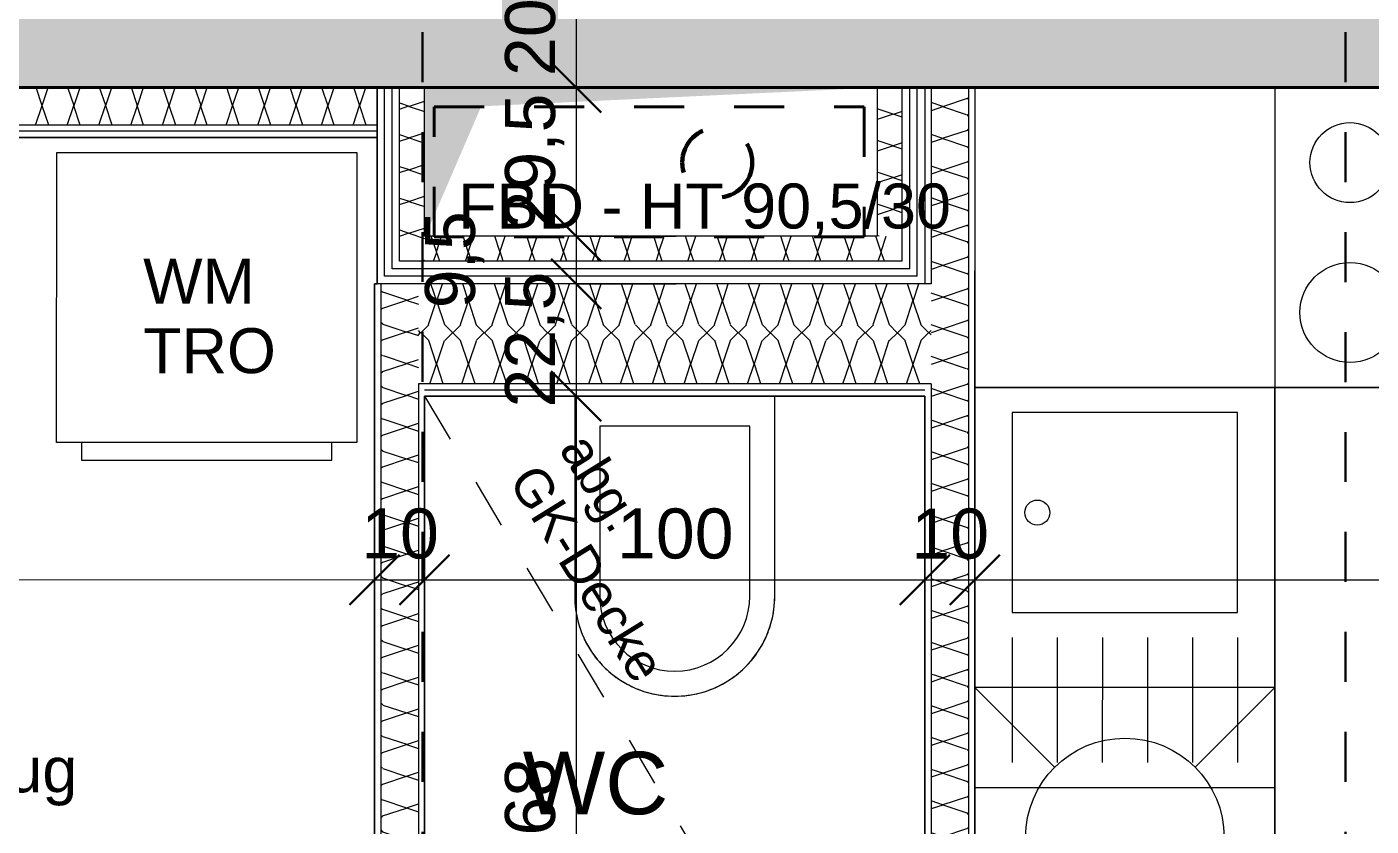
# Model space of a CAD drawing. Header units: metres. Extents: x -67.4 to -19.1, y 43.9 to 93.
# Drawn here: x -47.767 to -45.079, y 78.682 to 80.281 of the extents above; entities that cross this region are included whole.
import ezdxf

# ---------------------------------------------------------------- set-up
doc = ezdxf.new("R2010")
doc.units = ezdxf.units.M
for name, pattern in [('Strich Punkt', [0.015875, 0.00635, -0.004763, 0, -0.004763]), ('Strich Punkt Mittel', [0.015875, 0.00635, -0.004763, 0, -0.004763]), ('Verdeckt', [0.003, 0.002, -0.001]), ('Verdeckt Oben', [0.00225, 0.0015, -0.00075])]:
    doc.linetypes.add(name, pattern=pattern)
for name, color, linetype, lineweight in [('A-DETL-GENF_', 92, 'Continuous', 13), ('A_2D', 7, 'Continuous', 13), ('A_Bemassung-50_', 4, 'Continuous', 9), ('A_Bemassung_', 4, 'Continuous', 9), ('A_Beschriftung_', 7, 'Continuous', 9), ('A_Brandabschnitte', 30, 'Verdeckt', 50), ('A_Decken', 8, 'Continuous', 13), ('A_Kanal_SW', 34, 'Strich Punkt', 100), ('A_Moebel', 6, 'Continuous', 13), ('A_Raeume_', 7, 'Continuous', 5), ('A_Raeume_Beschriftung_', 7, 'Continuous', 9), ('A_Raster_', 1, 'Continuous', 9), ('A_Sanitaer', 3, 'Continuous', 13), ('A_Waende', 7, 'Continuous', 13), ('Text', 130, 'Continuous', 9)]:
    doc.layers.add(name, color=color, linetype=linetype, lineweight=lineweight)
doc.styles.add('Arial_2', font='arial.ttf', dxfattribs={"height": 0.09})
doc.styles.add('Arial_3', font='arial.ttf', dxfattribs={"height": 0.125})
doc.styles.add('Arial_5', font='arial.ttf', dxfattribs={"height": 0.1})
doc.styles.add('Arial_7', font='arial.ttf', dxfattribs={"height": 0.075})
doc.dimstyles.new('WGA-Bemaßung_2', dxfattribs={"dimscale": 0.3048, "dimtxt": 0.102026, "dimasz": 0.328084, "dimexe": 0.246063, "dimexo": 0.0625, "dimgap": 0.04101, "dimtad": 1, "dimdec": 1, "dimlfac": 100, "dimrnd": 0.5, "dimdsep": 46, "dimtxsty": 'Arial_5', "dimblk1": 'OBLIQUE', "dimblk2": 'OBLIQUE', "dimsah": 1, "dimcen": 0.09, "dimdle": 0.246063, "dimazin": 2, "dimtfac": 1, "dimtdec": 4, "dimtix": 1, "dimtmove": 2, "dimatfit": 3, "dimfxl": 0.656168, "dimfxlon": 1, "dimtvp": 1, "dimtolj": 1, "dimtzin": 0, "dimarcsym": 2})
doc.dimstyles.new('WGA-Bemaßung_4', dxfattribs={"dimscale": 0.3048, "dimtxt": 0.102026, "dimasz": 0.328084, "dimexe": 0.246063, "dimexo": 0.0625, "dimgap": 0.04101, "dimtad": 1, "dimdec": 1, "dimlfac": 100, "dimrnd": 0.5, "dimdsep": 46, "dimtxsty": 'Arial_5', "dimblk1": 'OBLIQUE', "dimblk2": 'OBLIQUE', "dimsah": 1, "dimcen": 0.09, "dimdle": 0.246063, "dimazin": 2, "dimtfac": 1, "dimtdec": 4, "dimtix": 1, "dimtmove": 0, "dimatfit": 3, "dimfxl": 0.656168, "dimfxlon": 1, "dimtvp": 1, "dimtolj": 1, "dimtzin": 0, "dimarcsym": 2})

# ---------------------------------------------------------------- blocks, each defined once
blk = doc.blocks.new('Sani_Waschmaschine - 600x600-V90-263_PP_00EG_BT2')
at = {"layer": 'A_Sanitaer'}
for p, q in [((0.0175, 0.0484), (0.0175, 0.0134)), ((0.5175, 0.0484), (0.0175, 0.0484)), ((0.5175, 0.0484), (0.0175, 0.0484)), ((0.5175, 0.0134), (0.5175, 0.0484)), ((-0.0325, 0.0134), (0.5675, 0.0134)), ((-0.0325, -0.5666), (-0.0325, 0.0134)), ((0.0175, 0.0134), (0.5175, 0.0134)), ((0.0175, 0.0134), (0.0238, 0.0134)), ((0.0238, 0.0134), (0.0423, 0.0134)), ((0.0423, 0.0134), (0.0721, 0.0134)), ((0.0721, 0.0134), (0.1116, 0.0134)), ((0.1116, 0.0134), (0.159, 0.0134)), ((0.159, 0.0134), (0.2119, 0.0134)), ((0.2119, 0.0134), (0.2675, 0.0134)), ((0.2675, 0.0134), (0.3231, 0.0134)), ((0.3231, 0.0134), (0.376, 0.0134)), ((0.376, 0.0134), (0.4234, 0.0134)), ((0.4234, 0.0134), (0.463, 0.0134)), ((0.463, 0.0134), (0.4928, 0.0134)), ((0.4928, 0.0134), (0.5112, 0.0134)), ((0.5112, 0.0134), (0.5175, 0.0134)), ((0.5675, 0.0134), (0.5675, -0.5666)), ((0.5675, -0.5666), (-0.0325, -0.5666))]:
    blk.add_line(p, q, dxfattribs=at)
blk = doc.blocks.new('Sani_WC-Wandbasierend - 400x600-V88-263_PP_00EG_BT2')
at = {"layer": 'A_Sanitaer', "lineweight": 5}
for p, q in [((-0.075, 0.5125), (-0.075, 0.1125)), ((-0.075, 0.5125), (-0.075, 0.1125)), ((-0.025, 0.5125), (-0.025, 0.1725)), ((0.275, 0.1725), (0.275, 0.5125)), ((0.325, 0.1125), (0.325, 0.5125)), ((0.325, 0.1125), (0.325, 0.5125)), ((-0.025, 0.1725), (0.275, 0.1725)), ((-0.075, 0.1125), (0.325, 0.1125))]:
    blk.add_line(p, q, dxfattribs=at)
for radius, start, end in [(0.2, 0, 180), (0.2, 101.334, 112.8529), (0.2, 97.6033, 101.334), (0.2, 82.3967, 97.6033), (0.2, 78.666, 82.3967), (0.2, 67.1471, 78.666), (0.2, 118.3339, 128.1952), (0.2, 112.8529, 118.3339), (0.2, 61.6661, 67.1471), (0.2, 51.8048, 61.6661), (0.2, 134.0719, 143.7338), (0.15, 0, 180), (0.2, 128.1952, 134.0719), (0.2, 45.9281, 51.8048), (0.2, 36.2662, 45.9281), (0.2, 143.7338, 149.4915), (0.2, 30.5085, 36.2662), (0.2, 152.2044, 159.851), (0.2, 149.4915, 152.0709), (0.2, 20.149, 30.5085), (0.2, 164.7803, 180), (0.2, 159.851, 164.7803), (0.2, 15.2197, 20.149), (0.2, 0, 15.2197)]:
    blk.add_arc((0.125, 0.5125), radius, start, end, dxfattribs=at)
blk = doc.blocks.new('Sani_Kueche_Zeile - Tiefe_600-V91-263_PP_00EG_BT2')
at = {"layer": 'A_Sanitaer'}
for p, q in [((1.0445, 0.5746), (1.0445, -0.0254)), ((-1.2005, -0.0254), (-1.2005, 0.2089)), ((-0.0005, -0.0254), (-1.2005, -0.0254)), ((0.4445, -0.0254), (-0.0005, -0.0254)), ((1.0445, -0.0254), (0.4445, -0.0254))]:
    blk.add_line(p, q, dxfattribs=at)
blk = doc.blocks.new('Sani_Kueche_Zeile - Tiefe_600-V92-263_PP_00EG_BT2')
at = {"layer": 'A_Sanitaer'}
for p, q in [((-1.2005, -0.0254), (-1.2005, 0.5746)), ((-1.0647, 0.5746), (-0.8005, 0.5746)), ((-0.8005, 0.5746), (-0.0005, 0.5746)), ((-0.0005, 0.5746), (-0.0005, -0.0254)), ((-0.8005, -0.0254), (-1.2005, -0.0254)), ((-0.0005, -0.0254), (-0.8005, -0.0254))]:
    blk.add_line(p, q, dxfattribs=at)
blk = doc.blocks.new('MSys_Kueche_Herd - 600-V98-263_PP_00EG_BT2')
at = {"layer": 'A_Moebel'}
for p, q in [((-0.6005, 0.0254), (-1.2005, 0.0254)), ((-1.2005, 0.0254), (-1.2005, -0.5746)), ((-0.6005, 0.0254), (-1.2005, 0.0254)), ((-1.2005, 0.0254), (-1.2005, -0.5746)), ((-0.6005, -0.5746), (-0.6005, 0.0254)), ((-0.6005, -0.5746), (-0.6005, 0.0254))]:
    blk.add_line(p, q, dxfattribs=at)
for centre, radius in [((-0.7505, -0.1246), 0.1), ((-1.0505, -0.1246), 0.08), ((-1.0505, -0.4246), 0.1), ((-0.7505, -0.4246), 0.08)]:
    blk.add_circle(centre, radius, dxfattribs=at)
blk = doc.blocks.new('MSys_Kueche_Geschirrspueler - 600-5681845-263_PP_00EG_BT2')
at = {"layer": 'A_Moebel'}
for p, q in [((-1.0409, -0.1342), (-1.2005, 0.0254)), ((-0.6005, 0.0254), (-1.2005, 0.0254)), ((-1.2005, 0.0254), (-1.2005, -0.5746)), ((-0.6005, 0.0254), (-0.7601, -0.1342)), ((-0.6005, -0.5746), (-0.6005, 0.0254)), ((-1.0409, -0.415), (-1.2005, -0.5746)), ((-0.6005, -0.5746), (-0.7601, -0.415))]:
    blk.add_line(p, q, dxfattribs=at)
blk.add_circle((-0.9005, -0.2746), 0.1985, dxfattribs=at)
blk = doc.blocks.new('MSys_Kueche_Spuele - 80cm-5680275-263_PP_00EG_BT2')
at = {"layer": 'A_Moebel'}
for p, q in [((-1.2005, 0.0254), (-1.2005, -0.5746)), ((-1.2005, 0.0254), (-1.2005, -0.5746)), ((-0.4005, -0.5746), (-0.4005, 0.0254)), ((-0.9005, -0.0496), (-1.1505, -0.0496)), ((-0.4505, -0.0496), (-0.8505, -0.0496)), ((-0.8505, -0.0496), (-0.8505, -0.4996)), ((-0.4505, -0.4996), (-0.4505, -0.0496)), ((-0.9005, -0.1396), (-1.1505, -0.1396)), ((-0.9005, -0.2296), (-1.1505, -0.2296)), ((-0.9005, -0.3196), (-1.1505, -0.3196)), ((-0.9005, -0.4096), (-1.1505, -0.4096)), ((-0.9005, -0.4996), (-1.1505, -0.4996)), ((-0.8505, -0.4996), (-0.4505, -0.4996)), ((-1.2005, -0.5746), (-0.4005, -0.5746))]:
    blk.add_line(p, q, dxfattribs=at)
blk.add_circle((-0.6505, -0.0996), 0.025, dxfattribs=at)
blk = doc.blocks.new('Symbol_Schatten - Bodendurchbruch_Schatten-11843352-263_PP_00EG_BT2')
at = {"layer": 'A-DETL-GENF_'}
h = blk.add_hatch(color=256, dxfattribs=at)
h.paths.add_polyline_path([(-0.4514, -0.1475), (-0.3394, 0.1125), (0.4525, 0.15), (-0.4525, 0.15), (-0.4525, -0.1475)])
h.paths.add_polyline_path([(-0.0578, 0.15), (-0.0578, 0.15), (0.4524, 0.15)])
blk = doc.blocks.new('DIMBLOCK447-263_PP_00EG_BT2')
at = {"layer": 'A_Bemassung-50_', "lineweight": 35, "transparency": 16777216}
for p, q in [((-46.6687, 80.3591), (-46.7187, 80.4091)), ((-46.6687, 80.3591), (-46.6187, 80.3091)), ((-46.6687, 80.1591), (-46.7187, 80.2091)), ((-46.6687, 80.1591), (-46.6187, 80.1091))]:
    blk.add_line(p, q, dxfattribs=at)
at = {"layer": 'A_Bemassung-50_', "transparency": 16777216}
for p, q in [((-46.6687, 80.3591), (-46.7437, 80.3591)), ((-46.6687, 80.3591), (-46.6687, 80.1591)), ((-46.6687, 80.3591), (-46.4687, 80.3591)), ((-46.6687, 80.1591), (-46.7437, 80.1591)), ((-46.6687, 80.1591), (-46.4687, 80.1591))]:
    blk.add_line(p, q, dxfattribs=at)
at = {"layer": 'A_Bemassung-50_', "color": 0, "transparency": 16777216, "insert": (-46.811, 80.1822), "char_height": 0.1, "width": 0.184588, "attachment_point": 1, "rotation": 90, "line_spacing_factor": 0.941778, "style": 'Arial_5'}
blk.add_mtext('20', dxfattribs=at)
blk = doc.blocks.new('_Oblique')
at = {"color": 0, "linetype": 'ByBlock', "lineweight": -2}
blk.add_line((-0.5, -0.5), (0.5, 0.5), dxfattribs=at)
blk = doc.blocks.new('DIMBLOCK448-263_PP_00EG_BT2')
at = {"layer": 'A_Bemassung-50_', "lineweight": 35, "transparency": 16777216}
for p, q in [((-46.6687, 80.1591), (-46.7187, 80.2091)), ((-46.6687, 80.1591), (-46.6187, 80.1091)), ((-46.6687, 79.8616), (-46.7187, 79.9116)), ((-46.6687, 79.8616), (-46.6187, 79.8116))]:
    blk.add_line(p, q, dxfattribs=at)
at = {"layer": 'A_Bemassung-50_', "transparency": 16777216}
for p, q in [((-46.6687, 80.1591), (-46.7437, 80.1591)), ((-46.6687, 80.1591), (-46.6687, 79.8616)), ((-46.6687, 80.1591), (-46.4687, 80.1591)), ((-46.6687, 79.8616), (-46.7437, 79.8616)), ((-46.6687, 79.8616), (-46.4687, 79.8616))]:
    blk.add_line(p, q, dxfattribs=at)
at = {"layer": 'A_Bemassung-50_', "color": 0, "transparency": 16777216, "insert": (-46.811, 79.8753), "char_height": 0.1, "width": 0.323972, "attachment_point": 1, "rotation": 90, "line_spacing_factor": 0.941778, "style": 'Arial_5'}
blk.add_mtext('29,5', dxfattribs=at)
blk = doc.blocks.new('DIMBLOCK449-263_PP_00EG_BT2')
at = {"layer": 'A_Bemassung-50_', "lineweight": 35, "transparency": 16777216}
for p, q in [((-46.6687, 79.8616), (-46.7187, 79.9116)), ((-46.6687, 79.8616), (-46.6187, 79.8116)), ((-46.6687, 79.7666), (-46.7187, 79.8166)), ((-46.6687, 79.7666), (-46.6187, 79.7166))]:
    blk.add_line(p, q, dxfattribs=at)
at = {"layer": 'A_Bemassung-50_', "transparency": 16777216}
for p, q in [((-46.6687, 79.8616), (-46.7437, 79.8616)), ((-46.6687, 79.8616), (-46.6687, 79.7666)), ((-46.6687, 79.8616), (-46.4687, 79.8616)), ((-46.6687, 79.7666), (-46.7437, 79.7666)), ((-46.6687, 79.7666), (-46.4687, 79.7666))]:
    blk.add_line(p, q, dxfattribs=at)
at = {"layer": 'A_Bemassung-50_', "color": 0, "transparency": 16777216, "insert": (-46.9711, 79.7176), "char_height": 0.1, "width": 0.231677, "attachment_point": 1, "rotation": 90, "line_spacing_factor": 0.941778, "style": 'Arial_5'}
blk.add_mtext('9,5', dxfattribs=at)
blk = doc.blocks.new('DIMBLOCK450-263_PP_00EG_BT2')
at = {"layer": 'A_Bemassung-50_', "lineweight": 35, "transparency": 16777216}
for p, q in [((-46.6687, 79.7666), (-46.7187, 79.8166)), ((-46.6687, 79.7666), (-46.6187, 79.7166)), ((-46.6687, 79.5416), (-46.7187, 79.5916)), ((-46.6687, 79.5416), (-46.6187, 79.4916))]:
    blk.add_line(p, q, dxfattribs=at)
at = {"layer": 'A_Bemassung-50_', "transparency": 16777216}
for p, q in [((-46.6687, 79.7666), (-46.7437, 79.7666)), ((-46.6687, 79.7666), (-46.6687, 79.5416)), ((-46.6687, 79.7666), (-46.4687, 79.7666)), ((-46.6687, 79.5416), (-46.7437, 79.5416)), ((-46.6687, 79.5416), (-46.4687, 79.5416))]:
    blk.add_line(p, q, dxfattribs=at)
at = {"layer": 'A_Bemassung-50_', "color": 0, "transparency": 16777216, "insert": (-46.811, 79.5191), "char_height": 0.1, "width": 0.323972, "attachment_point": 1, "rotation": 90, "line_spacing_factor": 0.941778, "style": 'Arial_5'}
blk.add_mtext('22,5', dxfattribs=at)
blk = doc.blocks.new('DIMBLOCK451-263_PP_00EG_BT2')
at = {"layer": 'A_Bemassung-50_', "lineweight": 35, "transparency": 16777216}
for p, q in [((-46.6687, 79.5416), (-46.7187, 79.5916)), ((-46.6687, 79.5416), (-46.6187, 79.4916)), ((-46.6688, 77.8591), (-46.7188, 77.9091)), ((-46.6688, 77.8591), (-46.6188, 77.8091))]:
    blk.add_line(p, q, dxfattribs=at)
at = {"layer": 'A_Bemassung-50_', "transparency": 16777216}
for p, q in [((-46.6687, 79.5416), (-46.7437, 79.5416)), ((-46.6687, 79.5416), (-46.6688, 77.8591)), ((-46.6687, 79.5416), (-46.4687, 79.5416)), ((-46.6688, 77.8591), (-46.7438, 77.8591)), ((-46.6688, 77.8591), (-46.4688, 77.8591))]:
    blk.add_line(p, q, dxfattribs=at)
at = {"layer": 'A_Bemassung-50_', "color": 0, "transparency": 16777216, "insert": (-46.8111, 78.585), "char_height": 0.1, "width": 0.276883, "attachment_point": 1, "rotation": 90, "line_spacing_factor": 0.941778, "style": 'Arial_5'}
blk.add_mtext('168', dxfattribs=at)
blk = doc.blocks.new('DIMBLOCK568-263_PP_00EG_BT2')
at = {"layer": 'A_Bemassung-50_', "transparency": 16777216}
for p, q in [((-49.4868, 79.1748), (-49.4868, 79.3748)), ((-47.0717, 79.1747), (-47.0717, 79.3747)), ((-49.4868, 79.1748), (-47.0717, 79.1747)), ((-49.4868, 79.1748), (-49.4868, 79.0998)), ((-47.0717, 79.1747), (-47.0717, 79.0997))]:
    blk.add_line(p, q, dxfattribs=at)
at = {"layer": 'A_Bemassung-50_', "lineweight": 35, "transparency": 16777216}
for p, q in [((-49.4868, 79.1748), (-49.4368, 79.2248)), ((-47.0717, 79.1747), (-47.0217, 79.2247)), ((-49.4868, 79.1748), (-49.5368, 79.1248)), ((-47.0717, 79.1747), (-47.1217, 79.1247))]:
    blk.add_line(p, q, dxfattribs=at)
at = {"layer": 'A_Bemassung-50_', "color": 0, "transparency": 16777216, "insert": (-48.4527, 79.3171), "char_height": 0.1, "width": 0.416266, "attachment_point": 1, "rotation": 359.9983, "line_spacing_factor": 0.941778, "style": 'Arial_5'}
blk.add_mtext('241,5', dxfattribs=at)
blk = doc.blocks.new('DIMBLOCK569-263_PP_00EG_BT2')
at = {"layer": 'A_Bemassung-50_', "transparency": 16777216}
for p, q in [((-47.0717, 79.1747), (-47.0717, 79.3747)), ((-46.9717, 79.1747), (-46.9717, 79.3747)), ((-47.0717, 79.1747), (-46.9717, 79.1747)), ((-47.0717, 79.1747), (-47.0717, 79.0997)), ((-46.9717, 79.1747), (-46.9717, 79.0997))]:
    blk.add_line(p, q, dxfattribs=at)
at = {"layer": 'A_Bemassung-50_', "lineweight": 35, "transparency": 16777216}
for p, q in [((-47.0717, 79.1747), (-47.0217, 79.2247)), ((-46.9717, 79.1747), (-46.9217, 79.2247)), ((-47.0717, 79.1747), (-47.1217, 79.1247)), ((-46.9717, 79.1747), (-47.0217, 79.1247))]:
    blk.add_line(p, q, dxfattribs=at)
at = {"layer": 'A_Bemassung-50_', "color": 0, "transparency": 16777216, "insert": (-47.0986, 79.3171), "char_height": 0.1, "width": 0.184588, "attachment_point": 1, "rotation": 359.9983, "line_spacing_factor": 0.941778, "style": 'Arial_5'}
blk.add_mtext('10', dxfattribs=at)
blk = doc.blocks.new('DIMBLOCK570-263_PP_00EG_BT2')
at = {"layer": 'A_Bemassung-50_', "transparency": 16777216}
for p, q in [((-46.9717, 79.1747), (-46.9717, 79.3747)), ((-45.9717, 79.1747), (-45.9717, 79.3747)), ((-46.9717, 79.1747), (-45.9717, 79.1747)), ((-46.9717, 79.1747), (-46.9717, 79.0997)), ((-45.9717, 79.1747), (-45.9717, 79.0997))]:
    blk.add_line(p, q, dxfattribs=at)
at = {"layer": 'A_Bemassung-50_', "lineweight": 35, "transparency": 16777216}
for p, q in [((-46.9717, 79.1747), (-46.9217, 79.2247)), ((-45.9717, 79.1747), (-45.9217, 79.2247)), ((-46.9717, 79.1747), (-47.0217, 79.1247)), ((-45.9717, 79.1747), (-46.0217, 79.1247))]:
    blk.add_line(p, q, dxfattribs=at)
at = {"layer": 'A_Bemassung-50_', "color": 0, "transparency": 16777216, "insert": (-46.5871, 79.3171), "char_height": 0.1, "width": 0.276883, "attachment_point": 1, "rotation": 359.9983, "line_spacing_factor": 0.941778, "style": 'Arial_5'}
blk.add_mtext('100', dxfattribs=at)
blk = doc.blocks.new('DIMBLOCK571-263_PP_00EG_BT2')
at = {"layer": 'A_Bemassung-50_', "transparency": 16777216}
for p, q in [((-45.9717, 79.1747), (-45.9717, 79.3747)), ((-45.8717, 79.1747), (-45.8717, 79.3747)), ((-45.9717, 79.1747), (-45.8717, 79.1747)), ((-45.9717, 79.1747), (-45.9717, 79.0997)), ((-45.8717, 79.1747), (-45.8717, 79.0997))]:
    blk.add_line(p, q, dxfattribs=at)
at = {"layer": 'A_Bemassung-50_', "lineweight": 35, "transparency": 16777216}
for p, q in [((-45.9717, 79.1747), (-45.9217, 79.2247)), ((-45.8717, 79.1747), (-45.8217, 79.2247)), ((-45.9717, 79.1747), (-46.0217, 79.1247)), ((-45.8717, 79.1747), (-45.9217, 79.1247))]:
    blk.add_line(p, q, dxfattribs=at)
at = {"layer": 'A_Bemassung-50_', "color": 0, "transparency": 16777216, "insert": (-45.9986, 79.317), "char_height": 0.1, "width": 0.184588, "attachment_point": 1, "rotation": 359.9983, "line_spacing_factor": 0.941778, "style": 'Arial_5'}
blk.add_mtext('10', dxfattribs=at)
blk = doc.blocks.new('DIMBLOCK572-263_PP_00EG_BT2')
at = {"layer": 'A_Bemassung-50_', "transparency": 16777216}
for p, q in [((-45.8717, 79.1747), (-45.8717, 79.3747)), ((-37.7081, 79.1745), (-37.708, 79.3745)), ((-45.8717, 79.1747), (-37.7081, 79.1745)), ((-45.8717, 79.1747), (-45.8717, 79.0997)), ((-37.7081, 79.1745), (-37.7081, 79.0995))]:
    blk.add_line(p, q, dxfattribs=at)
at = {"layer": 'A_Bemassung-50_', "lineweight": 35, "transparency": 16777216}
for p, q in [((-45.8717, 79.1747), (-45.8217, 79.2247)), ((-37.7081, 79.1745), (-37.6581, 79.2245)), ((-45.8717, 79.1747), (-45.9217, 79.1247)), ((-37.7081, 79.1745), (-37.7581, 79.1245))]:
    blk.add_line(p, q, dxfattribs=at)
at = {"layer": 'A_Bemassung-50_', "color": 0, "transparency": 16777216, "insert": (-41.9633, 79.3169), "char_height": 0.1, "width": 0.416266, "attachment_point": 1, "rotation": 359.9983, "line_spacing_factor": 0.941778, "style": 'Arial_5'}
blk.add_mtext('816,5', dxfattribs=at)

msp = doc.modelspace()

# ---------------------------------------------------------------- hatches: boundary and pattern name
at = {"layer": 'A_Waende', "lineweight": 5}
h = msp.add_hatch(dxfattribs=at)
h.set_pattern_fill('FP_3', color=250, style=0, pattern_type=2)
h.set_pattern_definition([(45, (0, 0), (-0.08980256, 0.08980256), []), (45, (0.0898, 0), (-0.08980256, 0.08980256), [0.0635, -0.03175])])
h.paths.add_polyline_path([(-37.708, 80.1588), (-37.708, 80.3588), (-38.618, 80.3588), (-38.618, 80.1588), (-37.7081, 80.1588)])
h.paths.add_polyline_path([(-39.818, 80.1589), (-39.818, 80.3589), (-41.328, 80.3588), (-41.328, 80.1589), (-40.1059, 80.1589)])
h.paths.add_polyline_path([(-42.528, 80.1589), (-42.528, 80.3589), (-50.148, 80.359), (-50.148, 80.1592), (-42.7114, 80.1589)])
h.paths.add_polyline_path([(-51.348, 80.1592), (-51.348, 80.3592), (-51.833, 80.359), (-51.833, 80.1592), (-51.6176, 80.1592)])
h.paths.add_polyline_path([(-53.033, 80.1593), (-53.033, 80.3593), (-53.988, 80.359), (-53.988, 80.1593), (-53.2621, 80.1593)])
h = msp.add_hatch(dxfattribs=at)
h.set_pattern_fill('FP_132', color=250, angle=-112.36, style=0, pattern_type=2)
h.set_pattern_definition([(44.998, (-48.27637, 80.05902), (0.127012, 0.2539954), [0.02245, -0.15715]), (44.998, (-48.22942, 80.17054), (0.127012, 0.2539954), [0.02245, -0.15715]), (44.998, (-48.2136, 80.05915), (0.1270123, 0.2539954), [0.02245, -0.15715]), (44.998, (-48.16572, 80.17029), (0.1270123, 0.2539954), [0.02245, -0.15715]), (71.563, (-48.260985, 80.0754), (0.1270184, 0.5079932), [0.0502, -0.35141]), (71.563, (-48.244738, 80.12278), (0.1270184, 0.5079932), [0.0502, -0.35141]), (71.563, (-48.19729, 80.07515), (0.1270184, 0.5079932), [0.0502, -0.35141]), (71.563, (-48.181044, 80.12253), (0.1270184, 0.5079932), [0.0502, -0.35141]), (134.998, (-48.2608, 80.17048), (0.1269946, -0.254004), [0.02245, -0.15715]), (134.998, (-48.2136, 80.05915), (0.1269946, -0.254004), [0.02245, -0.15715]), (134.998, (-48.19711, 80.17023), (0.1269946, -0.254004), [0.02245, -0.15715]), (134.998, (-48.14991, 80.0589), (0.1269946, -0.254004), [0.02245, -0.15715]), (108.433, (-48.244738, 80.12278), (0.126983, -0.5080021), [0.0502, -0.35141]), (108.433, (-48.228675, 80.075083), (0.126983, -0.5080021), [0.0502, -0.35141]), (108.433, (-48.181044, 80.12253), (0.126983, -0.5080021), [0.0502, -0.35141]), (108.433, (-48.165906, 80.075214), (0.126983, -0.5080021), [0.0502, -0.35141])])
h.paths.add_polyline_path([(-47.0667, 80.0841), (-47.0667, 80.1591), (-49.4993, 80.1591), (-49.4993, 80.0842), (-47.1075, 80.0841)])
h.paths.add_polyline_path([(-47.9996, 80.159), (-47.9996, 80.159), (-47.9211, 80.159)])
h.paths.add_polyline_path([(-49.4019, 80.159), (-49.4019, 80.159), (-49.3974, 80.159)])
h = msp.add_hatch(dxfattribs=at)
h.set_pattern_fill('FP_127', color=250, angle=-112.36, style=0, pattern_type=2)
h.set_pattern_definition([(315, (-47.06708, 79.962735), (0.253995, -0.127012), [0.02245, -0.15715]), (315, (-46.955935, 79.91485), (0.253995, -0.127012), [0.02245, -0.15715]), (314.998, (-47.06695, 79.89997), (0.253995, -0.127012), [0.02245, -0.15715]), (314.998, (-46.955805, 79.852085), (0.253995, -0.127012), [0.02245, -0.15715]), (341.563, (-47.0507, 79.947348), (0.507993, -0.1270184), [0.0502, -0.35141]), (341.563, (-47.003317, 79.9311), (0.507993, -0.1270184), [0.0502, -0.35141]), (341.563, (-47.05095, 79.883654), (0.507993, -0.1270184), [0.0502, -0.35141]), (341.563, (-47.003567, 79.867407), (0.507993, -0.1270184), [0.0502, -0.35141]), (45, (-46.95562, 79.94716), (-0.254004, -0.126995), [0.02245, -0.15715]), (44.998, (-47.06695, 79.89997), (-0.254004, -0.126995), [0.02245, -0.15715]), (44.998, (-46.95587, 79.88347), (-0.254004, -0.126995), [0.02245, -0.15715]), (44.998, (-47.06627, 79.83589), (-0.254004, -0.126995), [0.02245, -0.15715]), (18.433, (-47.003317, 79.9311), (-0.508002, -0.126983), [0.0502, -0.35141]), (18.433, (-47.051014, 79.91504), (-0.508002, -0.126983), [0.0502, -0.35141]), (18.433, (-47.003567, 79.867407), (-0.508002, -0.126983), [0.0502, -0.35141]), (18.433, (-47.050883, 79.85227), (-0.508002, -0.126983), [0.0502, -0.35141])])
h.paths.add_polyline_path([(-46.9717, 79.8116), (-46.9717, 80.1591), (-47.0217, 80.159), (-47.0217, 79.8116), (-46.9852, 79.8116)])
h.paths.add_polyline_path([(-47.0217, 80.159), (-47.0217, 80.159), (-47.0129, 80.159)])
h = msp.add_hatch(dxfattribs=at)
h.set_pattern_fill('FP_148', color=250, angle=247.64, style=0, pattern_type=2)
h.set_pattern_definition([(135, (-45.97151, 80.01055), (-0.253995, 0.127012), [0.02245, -0.15715]), (135, (-46.083035, 80.05751), (-0.253995, 0.127012), [0.02245, -0.15715]), (135, (-45.97164, 80.07332), (-0.253995, 0.127012), [0.02245, -0.15715]), (134.998, (-46.082785, 80.1212), (-0.253995, 0.127012), [0.02245, -0.15715]), (161.563, (-45.98789, 80.02594), (-0.507993, 0.127018), [0.0502, -0.35141]), (161.563, (-46.035273, 80.042185), (-0.507993, 0.127018), [0.0502, -0.35141]), (161.563, (-45.98764, 80.089632), (-0.507993, 0.1270184), [0.0502, -0.35141]), (161.563, (-46.035023, 80.10588), (-0.507993, 0.1270184), [0.0502, -0.35141]), (225, (-46.08297, 80.02612), (0.254004, 0.126995), [0.02245, -0.15715]), (225, (-45.97164, 80.07332), (0.254004, 0.126995), [0.02245, -0.15715]), (225, (-46.08272, 80.08982), (0.254004, 0.126995), [0.02245, -0.15715]), (224.998, (-45.97139, 80.13701), (0.254004, 0.126995), [0.02245, -0.15715]), (198.433, (-46.035273, 80.042185), (0.508002, 0.126983), [0.0502, -0.35141]), (198.433, (-45.987576, 80.058248), (0.508002, 0.126983), [0.0502, -0.35141]), (198.433, (-46.035023, 80.10588), (0.508002, 0.126983), [0.0502, -0.35141]), (198.433, (-45.987707, 80.121017), (0.508002, 0.126983), [0.0502, -0.35141])])
h.paths.add_polyline_path([(-46.0167, 79.8616), (-46.0167, 79.862), (-46.0167, 80.159), (-46.0667, 80.159), (-46.0667, 79.8616), (-46.0232, 79.8616)])
h = msp.add_hatch(dxfattribs=at)
h.set_pattern_fill('FP_135', color=250, angle=247.64, style=0, pattern_type=2)
h.set_pattern_definition([(134.998, (-45.87189, 79.00938), (-0.2539954, 0.127012), [0.02245, -0.15715]), (134.998, (-45.98304, 79.05726), (-0.2539954, 0.127012), [0.02245, -0.15715]), (134.998, (-45.871645, 79.07307), (-0.2539954, 0.127012), [0.02245, -0.15715]), (134.998, (-45.98317, 79.12003), (-0.2539954, 0.127012), [0.02245, -0.15715]), (161.563, (-45.887347, 79.024384), (-0.5079932, 0.1270184), [0.0502, -0.35141]), (161.563, (-45.935654, 79.04101), (-0.5079932, 0.1270184), [0.0502, -0.35141]), (161.563, (-45.888023, 79.08846), (-0.5079932, 0.1270184), [0.0502, -0.35141]), (161.563, (-45.935404, 79.104705), (-0.5079932, 0.1270184), [0.0502, -0.35141]), (224.998, (-45.98335, 79.02495), (0.254004, 0.1269946), [0.02245, -0.15715]), (224.998, (-45.871645, 79.07307), (0.254004, 0.1269946), [0.02245, -0.15715]), (224.998, (-45.9831, 79.08864), (0.254004, 0.1269946), [0.02245, -0.15715]), (224.998, (-45.87178, 79.13584), (0.254004, 0.1269946), [0.02245, -0.15715]), (198.433, (-45.935654, 79.04101), (0.5080021, 0.126983), [0.0502, -0.35141]), (198.433, (-45.887957, 79.057074), (0.5080021, 0.126983), [0.0502, -0.35141]), (198.433, (-45.935404, 79.104705), (0.5080021, 0.126983), [0.0502, -0.35141]), (198.433, (-45.887708, 79.120768), (0.5080021, 0.126983), [0.0502, -0.35141])])
h.paths.add_polyline_path([(-45.8842, 77.8466), (-45.8842, 80.159), (-45.9592, 80.1589), (-45.9591, 77.8466), (-45.8842, 77.8466)])
h = msp.add_hatch(dxfattribs=at)
h.set_pattern_fill('FP_128', color=250, angle=-112.36, style=0, pattern_type=2)
h.set_pattern_definition([(44.998, (-46.47195, 79.76659), (0.127012, 0.253995), [0.02245, -0.15715]), (44.998, (-46.42407, 79.87773), (0.127012, 0.253995), [0.02245, -0.15715]), (44.998, (-46.40826, 79.76634), (0.127012, 0.253995), [0.02245, -0.15715]), (44.998, (-46.360375, 79.87748), (0.127012, 0.253995), [0.02245, -0.15715]), (71.563, (-46.45564, 79.782583), (0.1270184, 0.5079932), [0.0502, -0.35141]), (71.563, (-46.440316, 79.830346), (0.1270184, 0.5079932), [0.0502, -0.35141]), (71.563, (-46.391944, 79.782334), (0.1270184, 0.5079932), [0.0502, -0.35141]), (71.563, (-46.37662, 79.830096), (0.1270184, 0.5079932), [0.0502, -0.35141]), (134.998, (-46.45545, 79.87766), (0.126995, -0.254004), [0.02245, -0.15715]), (134.998, (-46.40826, 79.76634), (0.126995, -0.254004), [0.02245, -0.15715]), (134.998, (-46.392685, 79.87779), (0.126995, -0.254004), [0.02245, -0.15715]), (134.998, (-46.34456, 79.76609), (0.126995, -0.254004), [0.02245, -0.15715]), (108.433, (-46.440316, 79.830346), (0.126983, -0.508002), [0.0502, -0.35141]), (108.433, (-46.424253, 79.78265), (0.126983, -0.508002), [0.0502, -0.35141]), (108.433, (-46.37662, 79.830096), (0.126983, -0.508002), [0.0502, -0.35141]), (108.433, (-46.36056, 79.7824), (0.126983, -0.508002), [0.0502, -0.35141])])
h.paths.add_polyline_path([(-46.0167, 79.8116), (-46.0167, 79.8616), (-46.9717, 79.8616), (-46.9717, 79.8116), (-46.0262, 79.8116)])
h = msp.add_hatch(dxfattribs=at)
h.set_pattern_fill('FP_131', color=250, angle=-112.36, style=0, pattern_type=2)
h.set_pattern_definition([(314.998, (-47.07179, 78.81309), (0.253995, -0.127012), [0.02245, -0.15715]), (314.998, (-46.96064, 78.76521), (0.253995, -0.127012), [0.02245, -0.15715]), (314.998, (-47.072035, 78.74939), (0.253995, -0.127012), [0.02245, -0.15715]), (314.998, (-46.96089, 78.70151), (0.2539954, -0.127012), [0.02245, -0.15715]), (341.563, (-47.05579, 78.796774), (0.5079932, -0.1270184), [0.0502, -0.35141]), (341.563, (-47.008026, 78.781452), (0.5079932, -0.1270184), [0.0502, -0.35141]), (341.563, (-47.055658, 78.734005), (0.5079932, -0.1270184), [0.0502, -0.35141]), (341.563, (-47.008276, 78.71776), (0.5079932, -0.1270184), [0.0502, -0.35141]), (44.998, (-46.96071, 78.79659), (-0.254004, -0.1269946), [0.02245, -0.15715]), (44.998, (-47.072035, 78.74939), (-0.254004, -0.1269946), [0.02245, -0.15715]), (44.998, (-46.96058, 78.73382), (-0.254004, -0.1269946), [0.02245, -0.15715]), (44.998, (-47.072285, 78.6857), (-0.254004, -0.1269946), [0.02245, -0.15715]), (18.433, (-47.008026, 78.781452), (-0.5080021, -0.126983), [0.0502, -0.35141]), (18.433, (-47.055723, 78.76539), (-0.5080021, -0.126983), [0.0502, -0.35141]), (18.433, (-47.008276, 78.71776), (-0.5080021, -0.126983), [0.0502, -0.35141]), (18.433, (-47.055973, 78.701696), (-0.5080021, -0.126983), [0.0502, -0.35141])])
h.paths.add_polyline_path([(-46.9842, 77.8467), (-46.9842, 79.7666), (-47.0592, 79.7666), (-47.0592, 77.8467), (-47.0219, 77.8467)])
h = msp.add_hatch(dxfattribs=at)
h.set_pattern_fill('FP_133', color=250, angle=-112.36, style=0, pattern_type=2)
h.set_pattern_definition([(44.998, (-46.471545, 79.54151), (0.127012, 0.253995), [0.02245, -0.15715]), (44.998, (-46.42366, 79.65265), (0.127012, 0.253995), [0.02245, -0.15715]), (44.998, (-46.40785, 79.54126), (0.127012, 0.253995), [0.02245, -0.15715]), (44.998, (-46.360895, 79.65278), (0.127012, 0.253995), [0.02245, -0.15715]), (71.563, (-46.456157, 79.557886), (0.1270184, 0.5079932), [0.0502, -0.35141]), (71.563, (-46.43991, 79.60527), (0.1270184, 0.5079932), [0.0502, -0.35141]), (71.563, (-46.392463, 79.557637), (0.1270184, 0.5079932), [0.0502, -0.35141]), (71.563, (-46.376217, 79.60502), (0.1270184, 0.5079932), [0.0502, -0.35141]), (134.998, (-46.45597, 79.652965), (0.126995, -0.254004), [0.02245, -0.15715]), (134.998, (-46.40785, 79.54126), (0.126995, -0.254004), [0.02245, -0.15715]), (134.998, (-46.39228, 79.65272), (0.126995, -0.254004), [0.02245, -0.15715]), (134.998, (-46.34508, 79.54139), (0.126995, -0.254004), [0.02245, -0.15715]), (108.433, (-46.43991, 79.60527), (0.126983, -0.508002), [0.0502, -0.35141]), (108.433, (-46.42385, 79.55757), (0.126983, -0.508002), [0.0502, -0.35141]), (108.433, (-46.376217, 79.60502), (0.126983, -0.508002), [0.0502, -0.35141]), (108.433, (-46.360154, 79.55732), (0.126983, -0.508002), [0.0502, -0.35141])])
h.paths.add_polyline_path([(-45.9717, 79.5666), (-45.9592, 79.5666), (-45.9592, 79.7666), (-46.9842, 79.7666), (-46.9842, 79.5666), (-45.9717, 79.5666)])

# ---------------------------------------------------------------- linework, layer by layer
at = {"layer": 'A_2D', "linetype": 'Verdeckt Oben'}
msp.add_line((-46.9717, 79.5416), (-45.9717, 77.8591), dxfattribs=at)
at = {"layer": 'A_Brandabschnitte'}
for p, q in [((-46.9526, 80.1208), (-46.0926, 80.1208)), ((-46.9526, 79.8608), (-46.9526, 80.1208)), ((-46.0926, 80.1208), (-46.0926, 79.8608)), ((-46.0926, 79.8608), (-46.9526, 79.8608))]:
    msp.add_line(p, q, dxfattribs=at)
at = {"layer": 'A_Decken'}
msp.add_line((-45.8717, 80.159), (-45.8717, 77.7591), dxfattribs=at)
at = {"layer": 'A_Kanal_SW'}
msp.add_circle((-46.3866, 80.0091), 0.07, dxfattribs=at)
at = {"layer": 'A_Raeume_', "flags": 128}
for points in [[(-37.7082, 75.9387), (-37.708, 80.1588), (-45.8717, 80.159), (-45.8717, 79.6541), (-45.8717, 77.8091), (-45.8717, 77.7591), (-45.8717, 77.6561), (-45.8719, 75.9224), (-45.3962, 75.9355), (-45.2707, 75.9389)], [(-47.0667, 79.7666), (-47.0667, 80.0591), (-49.4868, 80.0592), (-49.487, 77.8595), (-47.0717, 77.8592), (-47.0717, 79.7666)], [(-46.9717, 77.8592), (-46.0095, 77.8591), (-45.9717, 77.8591), (-45.9717, 79.5416), (-46.9717, 79.5416)]]:
    msp.add_lwpolyline(points, close=True, dxfattribs=at)
at = {"layer": 'A_Raster_', "linetype": 'Strich Punkt Mittel', "lineweight": 35}
for p, q in [((-46.9759, 85.8702), (-46.9771, 46.5269)), ((-45.1301, 85.8701), (-45.1313, 46.5268))]:
    msp.add_line(p, q, dxfattribs=at)
at = {"layer": 'A_Waende', "color": 50, "lineweight": 50}
msp.add_line((-49.4868, 80.1591), (-42.528, 80.1589), dxfattribs=at)
at = {"layer": 'A_Waende', "color": 250, "lineweight": 5}
for p, q in [((-47.0667, 80.1591), (-49.4019, 80.1592)), ((-47.0667, 80.0841), (-47.0667, 80.1591)), ((-46.9717, 79.8616), (-46.9717, 80.1591)), ((-46.0667, 80.159), (-46.0667, 79.8616)), ((-45.8842, 80.1591), (-45.9592, 80.1591)), ((-46.0667, 79.8616), (-46.9717, 79.8616))]:
    msp.add_line(p, q, dxfattribs=at)
at = {"layer": 'A_Waende'}
for p, q in [((-47.0667, 80.1591), (-47.0667, 79.7666)), ((-47.0217, 79.8116), (-47.0217, 80.1591)), ((-46.0167, 79.8116), (-46.0167, 80.159)), ((-45.9592, 80.1591), (-45.9717, 80.1591)), ((-45.9717, 80.1591), (-45.9717, 79.7666)), ((-45.9592, 80.1591), (-45.9592, 79.7666)), ((-45.8717, 80.1591), (-45.8842, 80.1591)), ((-45.8842, 80.1591), (-45.8842, 77.7716)), ((-45.8717, 80.159), (-45.8717, 80.1591)), ((-47.0667, 80.0841), (-49.4993, 80.0842)), ((-47.0667, 80.0591), (-47.0667, 80.0841)), ((-49.4868, 80.0592), (-47.0667, 80.0591)), ((-46.0167, 79.8116), (-47.0217, 79.8116)), ((-45.9592, 79.7666), (-47.0717, 79.7666)), ((-47.0717, 79.7666), (-47.0717, 77.8592)), ((-47.0592, 79.7666), (-47.0592, 77.8467)), ((-46.9842, 79.5666), (-46.9842, 77.8467)), ((-45.9592, 79.5666), (-46.9842, 79.5666)), ((-45.9592, 79.5666), (-45.9592, 77.8466)), ((-46.9717, 77.8592), (-46.9717, 79.5416)), ((-46.9717, 79.5416), (-45.9717, 79.5416)), ((-45.9717, 79.5416), (-45.9717, 77.8591))]:
    msp.add_line(p, q, dxfattribs=at)
at = {"layer": 'A_Waende', "lineweight": 18}
for p, q in [((-47.0517, 79.7816), (-47.0517, 80.1591)), ((-47.0367, 79.7966), (-47.0367, 80.1591)), ((-46.0017, 79.7966), (-46.0017, 80.159)), ((-45.9867, 79.7816), (-45.9867, 80.159)), ((-47.0667, 80.0716), (-49.4868, 80.0717)), ((-45.9867, 79.7816), (-47.0517, 79.7816)), ((-46.0017, 79.7966), (-47.0367, 79.7966)), ((-45.9717, 79.5541), (-46.9717, 79.5541))]:
    msp.add_line(p, q, dxfattribs=at)

# ---------------------------------------------------------------- block references
at = {"layer": 'A_2D', "rotation": 359.9982758785824}
msp.add_blockref('Symbol_Schatten - Bodendurchbruch_Schatten-11843352-263_PP_00EG_BT2', (-46.5192, 80.0091), dxfattribs=at)
at = {"layer": 'A_Moebel'}
for name, p, rotation in [('MSys_Kueche_Herd - 600-V98-263_PP_00EG_BT2', (-45.8721, 79.5845), 179.9982758785824), ('MSys_Kueche_Spuele - 80cm-5680275-263_PP_00EG_BT2', (-45.8463, 79.9595), 89.99827587845444), ('MSys_Kueche_Geschirrspueler - 600-5681845-263_PP_00EG_BT2', (-45.2971, 77.7586), 269.9982758784547)]:
    msp.add_blockref(name, p, dxfattribs=dict(at, rotation=rotation))
at = {"layer": 'A_Sanitaer'}
for name, p, rotation in [('Sani_Kueche_Zeile - Tiefe_600-V91-263_PP_00EG_BT2', (-44.6712, 79.5844), 359.998275878371), ('Sani_Waschmaschine - 600x600-V90-263_PP_00EG_BT2', (-47.14, 79.4624), 179.9941082324019), ('Sani_Kueche_Zeile - Tiefe_600-V92-263_PP_00EG_BT2', (-45.2971, 79.5595), 89.99827587845475), ('Sani_WC-Wandbasierend - 400x600-V88-263_PP_00EG_BT2', (-46.3467, 79.6541), 179.9982758785824)]:
    msp.add_blockref(name, p, dxfattribs=dict(at, rotation=rotation))

# ---------------------------------------------------------------- texts
at = {"layer": 'A_Beschriftung_', "insert": (-46.9045, 79.9672), "char_height": 0.09, "width": 1.170464, "attachment_point": 1, "style": 'Arial_2'}
msp.add_mtext('FBD - HT 90,5/30', dxfattribs=at)
at = {"layer": 'A_Raeume_Beschriftung_', "attachment_point": 1}
for s, insert, char_height, width, style in [('Feinsteinzeug', (-48.4488, 78.8393), 0.09, 0.909915, 'Arial_2'), ('WC', (-46.7755, 78.8304), 0.125, 0.360759, 'Arial_3')]:
    msp.add_mtext(s, dxfattribs=dict(at, insert=insert, char_height=char_height, width=width, style=style))
at = {"layer": 'Text', "color": 7, "char_height": 0.09, "attachment_point": 1, "style": 'Arial_2'}
for s, insert, width in [('WM', (-47.5345, 79.8167), 0.276582), ('TRO', (-47.5345, 79.6778), 0.316667)]:
    msp.add_mtext(s, dxfattribs=dict(at, insert=insert, width=width))
at = {"layer": 'Text', "color": 7, "char_height": 0.075, "attachment_point": 1, "rotation": 301.8258, "style": 'Arial_7'}
for s, insert, width in [('abg. ', (-46.6406, 79.4753), 0.276582), ('GK-Decke', (-46.7418, 79.4125), 0.585232)]:
    msp.add_mtext(s, dxfattribs=dict(at, insert=insert, width=width))

# ---------------------------------------------------------------- dimensions: what is measured, and where the dimension line sits
at = {"layer": 'A_Bemassung_'}
for base, p1, p2, angle, override, picture, middle in [((-46.6687, 80.1591), (-46.4687, 80.3591), (-46.4687, 80.1591), 89.9983, {"dimpost": '<>', "dimfxl": 0.2}, 'DIMBLOCK447-263_PP_00EG_BT2', (-46.7323, 80.2591)), ((-46.66871, 79.86161), (-46.4687, 80.15906), (-46.46871, 79.8616), 89.99828, {"dimpost": '<>', "dimfxl": 0.297458}, 'DIMBLOCK448-263_PP_00EG_BT2', (-46.73226, 80.01034)), ((-46.6687, 79.5416), (-46.4687, 79.7666), (-46.4687, 79.5416), 89.9983, {"dimpost": '<>', "dimfxl": 0.225}, 'DIMBLOCK450-263_PP_00EG_BT2', (-46.7323, 79.6541)), ((-46.66877, 77.85911), (-46.46872, 79.5416), (-46.46877, 77.85911), 89.99828, {"dimpost": '<>', "dimfxl": 1.682493}, 'DIMBLOCK451-263_PP_00EG_BT2', (-46.7323, 78.70036)), ((-47.0717, 79.1747), (-49.4868, 79.3748), (-47.0717, 79.3747), 359.9983, {"dimpost": '<>', "dimfxl": 2.415131}, 'DIMBLOCK568-263_PP_00EG_BT2', (-48.2793, 79.2383)), ((-46.9717, 79.1747), (-47.0717, 79.3747), (-46.9717, 79.3747), 359.9983, {"dimpost": '<>', "dimfxl": 0.1}, 'DIMBLOCK569-263_PP_00EG_BT2', (-47.0217, 79.2383)), ((-45.9717, 79.1747), (-46.9717, 79.3747), (-45.9717, 79.3747), 359.9983, {"dimpost": '<>', "dimfxl": 1}, 'DIMBLOCK570-263_PP_00EG_BT2', (-46.4717, 79.2383)), ((-45.8717, 79.1747), (-45.9717, 79.3747), (-45.8717, 79.3747), 359.9983, {"dimpost": '<>', "dimfxl": 0.1}, 'DIMBLOCK571-263_PP_00EG_BT2', (-45.9217, 79.2383)), ((-37.7081, 79.1745), (-45.8717, 79.3747), (-37.708, 79.3745), 359.9983, {"dimpost": '<>', "dimfxl": 8.163639}, 'DIMBLOCK572-263_PP_00EG_BT2', (-41.7899, 79.2381))]:
    dim = msp.add_linear_dim(base=base, p1=p1, p2=p2, angle=angle, dimstyle='WGA-Bemaßung_4', override=override, dxfattribs=at)
    dim.commit()
    dim.dimension.update_dxf_attribs({"geometry": picture, "text_midpoint": middle})
dim = msp.add_linear_dim(base=(-46.6687, 79.7666), p1=(-46.4687, 79.8616), p2=(-46.4687, 79.7666), angle=89.9983, dimstyle='WGA-Bemaßung_2', override={"dimpost": '<>', "dimfxl": 0.095}, dxfattribs=at)
dim.commit()
dim.dimension.update_dxf_attribs({"geometry": 'DIMBLOCK449-263_PP_00EG_BT2', "text_midpoint": (-46.9045, 79.8334), "dimtype": 160, "text_rotation": 90})

doc.saveas('drawing.dxf')
